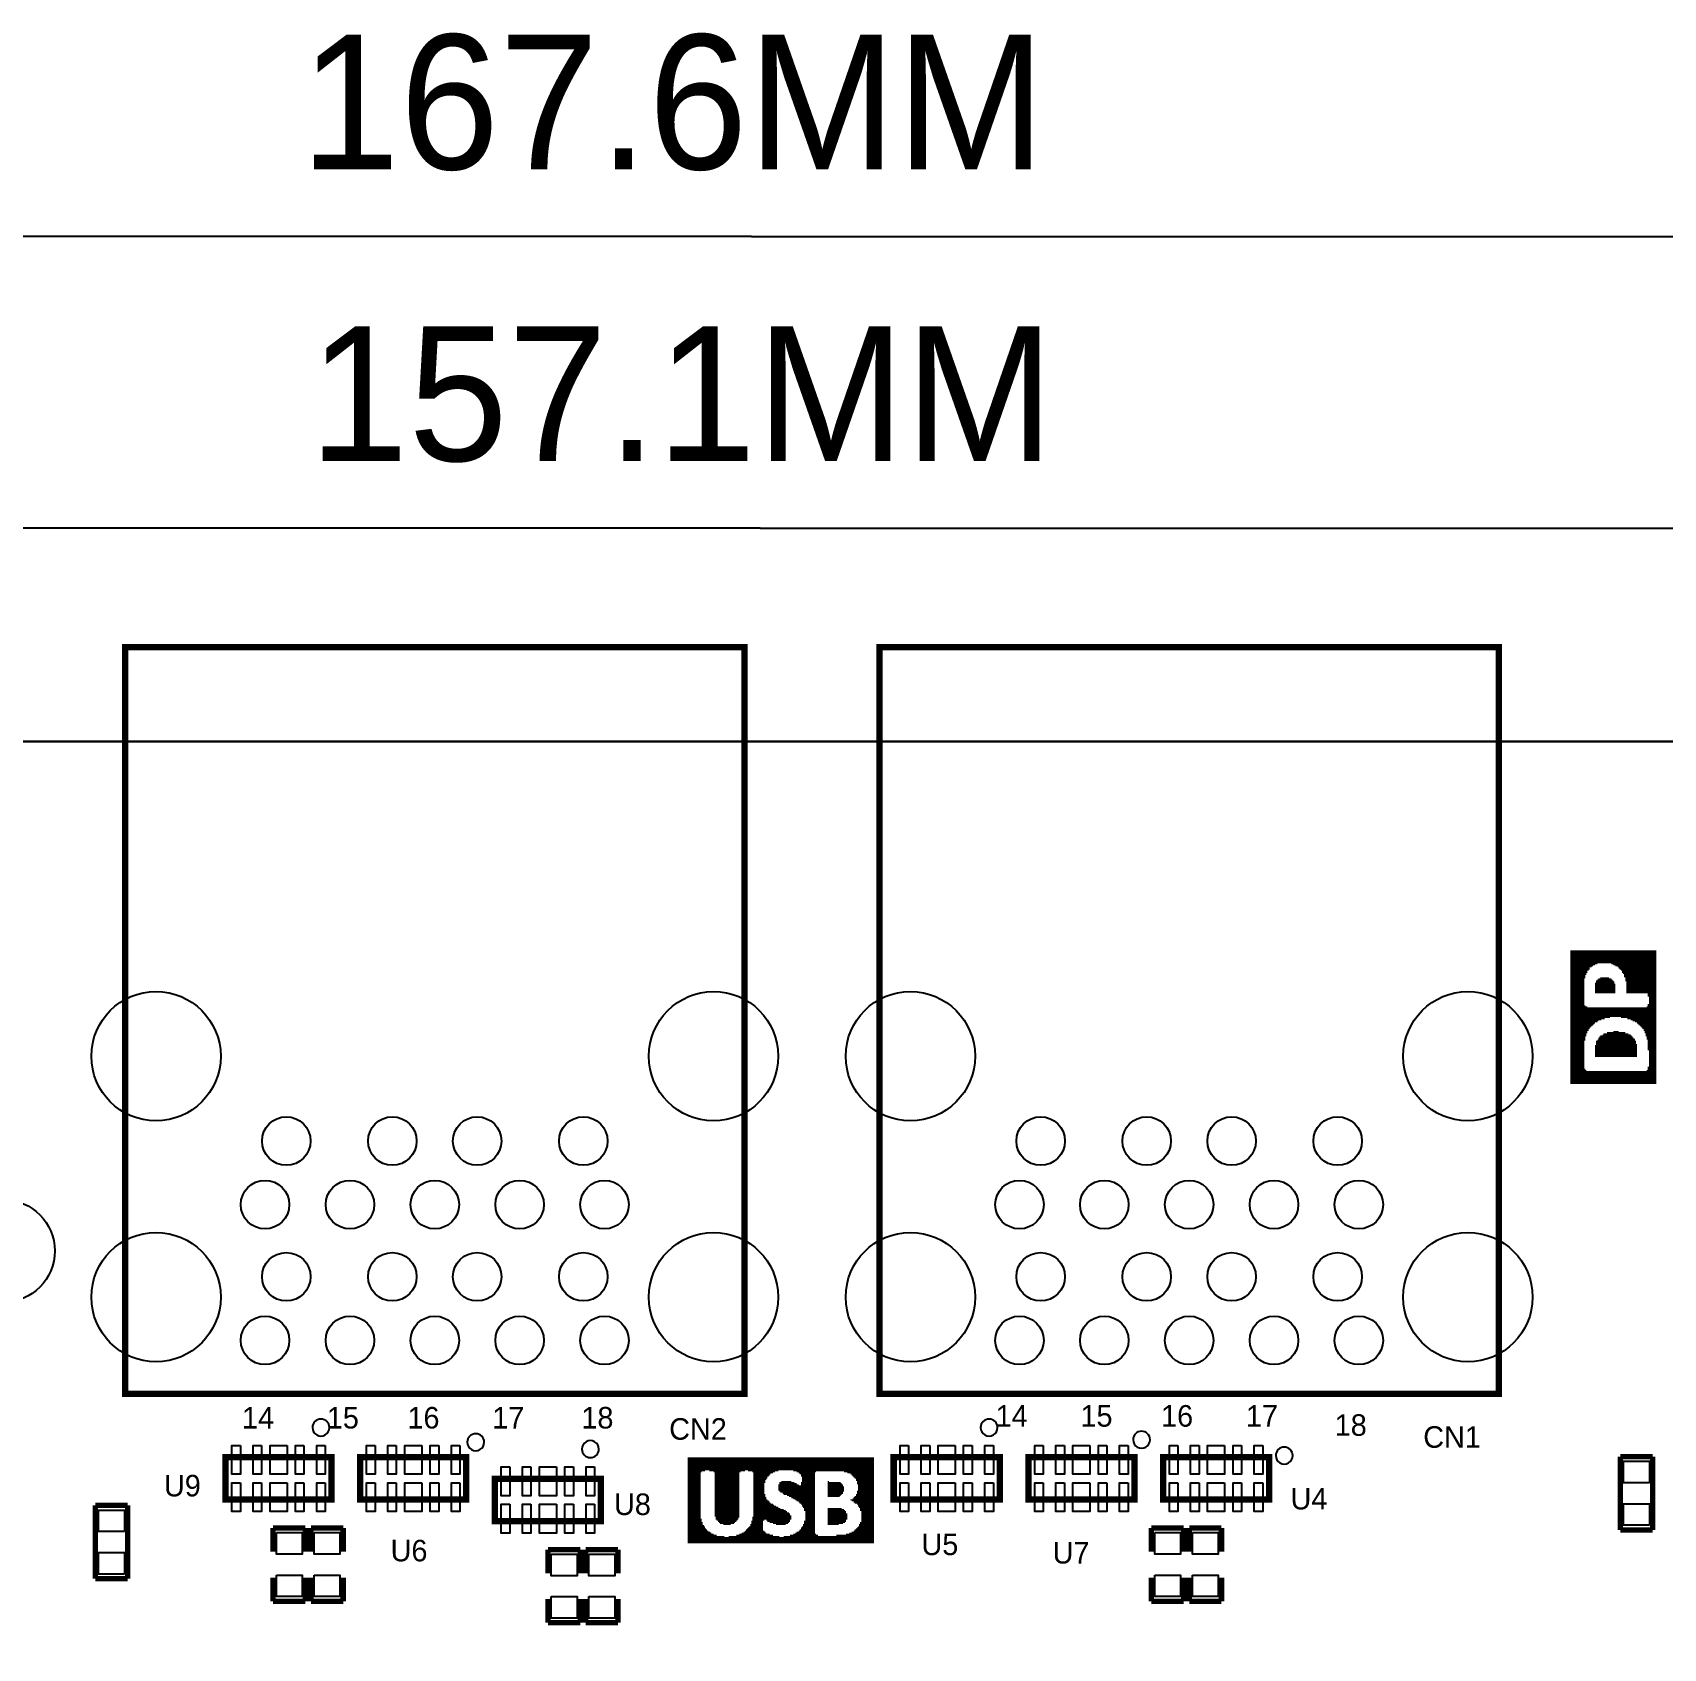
# Model space of a CAD drawing. Extents: x -41 to 160, y -9 to 129.
# Drawn here: x 63.8 to 102.24, y 90.42 to 128.51 of the extents above; entities that cross this region are included whole.
import ezdxf

# ---------------------------------------------------------------- set-up
doc = ezdxf.new("R2010")
doc.units = 0
for name, color, linetype in [('BG_DIMENSION', 7, 'CONTINUOUS'), ('BG_OUTLINE', 7, 'CONTINUOUS'), ('MA_PEN3', 7, 'CONTINUOUS'), ('PG_SILKSCREEN_TOP', 2, 'CONTINUOUS'), ('PIN_TOP', 1, 'CONTINUOUS'), ('RD_SILKSCREEN_TOP', 40, 'CONTINUOUS')]:
    doc.layers.add(name, color=color, linetype=linetype)

msp = doc.modelspace()

# ---------------------------------------------------------------- linework, layer by layer
at = {"layer": 'BG_DIMENSION'}
for points in [[(80.74152, 123.70054), (-7.49996, 123.70054)], [(80.74152, 123.70054), (160.149845, 123.70054)], [(80.94472, 116.82476), (-1.905102, 116.82476)], [(80.94472, 116.82476), (155.150007, 116.82476)], [(73.872776, 111.800081), (-28.230195, 111.800081)]]:
    msp.add_lwpolyline(points, dxfattribs=at)
at = {"layer": 'BG_OUTLINE'}
msp.add_lwpolyline([(-6.475933, 111.800081), (159.221475, 111.800081, -0.401142), (160.149769, 110.776055), (160.149896, 4.328211, -0.401142), (159.125869, 3.399917), (71.799933, 3.399917), (71.799933, -8.841105), (71.290942, -9.350096), (51.100101, -9.350096)], format="xyb", dxfattribs=at)
msp.add_lwpolyline([(159.221475, 111.800081), (-6.475933, 111.800081)], dxfattribs=at)
at = {"layer": 'MA_PEN3', "const_width": 0.0254}
for points in [[(100.05314, 103.72598), (100.05314, 106.87558)], [(100.07854, 103.72598), (100.07854, 106.87558)], [(100.10394, 103.72598), (100.10394, 106.87558)], [(100.12934, 103.72598), (100.12934, 106.87558)], [(100.15474, 103.72598), (100.15474, 106.87558)], [(100.18014, 103.72598), (100.18014, 106.87558)], [(100.20554, 103.72598), (100.20554, 106.87558)], [(100.23094, 103.72598), (100.23094, 106.87558)], [(100.25634, 103.72598), (100.25634, 106.87558)], [(100.28174, 103.72598), (100.28174, 106.87558)], [(100.30714, 103.72598), (100.30714, 106.87558)], [(100.33254, 103.72598), (100.33254, 106.87558)], [(100.35794, 103.72598), (100.35794, 106.87558)], [(100.38334, 106.21518), (100.38334, 106.87558)], [(100.40874, 106.29138), (100.40874, 106.87558)], [(100.43414, 106.34218), (100.43414, 106.87558)], [(100.45954, 106.39298), (100.45954, 106.87558)], [(100.48494, 106.41838), (100.48494, 106.87558)], [(100.51034, 106.46918), (100.51034, 106.87558)], [(100.53574, 106.46918), (100.53574, 106.87558)], [(100.56114, 106.49458), (100.56114, 106.87558)], [(100.58654, 106.51998), (100.58654, 106.87558)], [(100.61194, 106.51998), (100.61194, 106.87558)], [(100.63734, 106.54538), (100.63734, 106.87558)], [(100.66274, 106.54538), (100.66274, 106.87558)], [(100.68814, 106.57078), (100.68814, 106.87558)], [(100.71354, 106.57078), (100.71354, 106.87558)], [(100.73894, 106.57078), (100.73894, 106.87558)], [(100.76434, 106.57078), (100.76434, 106.87558)], [(100.78974, 106.57078), (100.78974, 106.87558)], [(100.81514, 106.57078), (100.81514, 106.87558)], [(100.84054, 106.57078), (100.84054, 106.87558)], [(100.86594, 106.57078), (100.86594, 106.87558)], [(100.89134, 106.57078), (100.89134, 106.87558)], [(100.91674, 106.57078), (100.91674, 106.87558)], [(100.94214, 106.57078), (100.94214, 106.87558)], [(100.96754, 106.57078), (100.96754, 106.87558)], [(100.99294, 106.57078), (100.99294, 106.87558)], [(101.01834, 106.54538), (101.01834, 106.87558)], [(101.04374, 106.54538), (101.04374, 106.87558)], [(101.06914, 106.51998), (101.06914, 106.87558)], [(101.09454, 106.51998), (101.09454, 106.87558)], [(101.11994, 106.49458), (101.11994, 106.87558)], [(101.14534, 106.49458), (101.14534, 106.87558)], [(101.17074, 106.46918), (101.17074, 106.87558)], [(101.19614, 106.44378), (101.19614, 106.87558)], [(101.22154, 106.41838), (101.22154, 106.87558)], [(101.24694, 106.39298), (101.24694, 106.87558)], [(101.27234, 106.34218), (101.27234, 106.87558)], [(101.29774, 106.31678), (101.29774, 106.87558)], [(101.32314, 106.24058), (101.32314, 106.87558)], [(101.34854, 106.13898), (101.34854, 106.87558)], [(101.37394, 105.85958), (101.37394, 106.87558)], [(101.39934, 105.85958), (101.39934, 106.87558)], [(101.42474, 105.85958), (101.42474, 106.87558)], [(101.45014, 105.85958), (101.45014, 106.87558)], [(101.47554, 105.85958), (101.47554, 106.87558)], [(101.50094, 105.85958), (101.50094, 106.87558)], [(101.52634, 105.85958), (101.52634, 106.87558)], [(101.55174, 105.85958), (101.55174, 106.87558)], [(101.57714, 105.85958), (101.57714, 106.87558)], [(101.60254, 105.85958), (101.60254, 106.87558)], [(101.62794, 105.85958), (101.62794, 106.87558)], [(101.65334, 105.85958), (101.65334, 106.87558)], [(101.67874, 105.85958), (101.67874, 106.87558)], [(101.70414, 105.85958), (101.70414, 106.87558)], [(101.72954, 105.85958), (101.72954, 106.87558)], [(101.75494, 105.85958), (101.75494, 106.87558)], [(101.78034, 105.85958), (101.78034, 106.87558)], [(101.80574, 105.85958), (101.80574, 106.87558)], [(101.83114, 105.85958), (101.83114, 106.87558)], [(101.85654, 105.85958), (101.85654, 106.87558)], [(101.88194, 105.78338), (101.88194, 106.87558)], [(101.90734, 103.72598), (101.90734, 106.87558)], [(101.93274, 103.72598), (101.93274, 106.87558)], [(101.95814, 103.72598), (101.95814, 106.87558)], [(101.98354, 103.72598), (101.98354, 106.87558)], [(102.00894, 103.72598), (102.00894, 106.87558)], [(102.03434, 103.72598), (102.03434, 106.87558)], [(102.05974, 103.72598), (102.05974, 106.87558)], [(100.63734, 105.85958), (100.63734, 106.11358)], [(100.66274, 105.85958), (100.66274, 106.16438)], [(100.68814, 105.85958), (100.68814, 106.18978)], [(100.71354, 105.85958), (100.71354, 106.21518)], [(100.73894, 105.85958), (100.73894, 106.21518)], [(100.76434, 105.85958), (100.76434, 106.24058)], [(100.78974, 105.85958), (100.78974, 106.24058)], [(100.81514, 105.85958), (100.81514, 106.24058)], [(100.84054, 105.85958), (100.84054, 106.24058)], [(100.86594, 105.85958), (100.86594, 106.24058)], [(100.89134, 105.85958), (100.89134, 106.24058)], [(100.91674, 105.85958), (100.91674, 106.24058)], [(100.94214, 105.85958), (100.94214, 106.24058)], [(100.96754, 105.85958), (100.96754, 106.21518)], [(100.99294, 105.85958), (100.99294, 106.21518)], [(101.01834, 105.85958), (101.01834, 106.18978)], [(101.04374, 105.85958), (101.04374, 106.16438)], [(101.06914, 105.85958), (101.06914, 106.13898)], [(101.09454, 105.85958), (101.09454, 106.08818)], [(100.38334, 104.74198), (100.38334, 105.58018)], [(100.40874, 104.84358), (100.40874, 105.55478)], [(100.43414, 104.91978), (100.43414, 105.55478)], [(100.45954, 104.97058), (100.45954, 105.52938)], [(100.48494, 105.02138), (100.48494, 105.52938)], [(100.51034, 105.04678), (100.51034, 105.52938)], [(100.53574, 105.07218), (100.53574, 105.52938)], [(100.56114, 105.09758), (100.56114, 105.52938)], [(100.58654, 105.12298), (100.58654, 105.52938)], [(100.61194, 105.14838), (100.61194, 105.52938)], [(100.63734, 105.17378), (100.63734, 105.52938)], [(100.66274, 105.17378), (100.66274, 105.52938)], [(100.68814, 105.19918), (100.68814, 105.52938)], [(100.71354, 105.22458), (100.71354, 105.52938)], [(100.73894, 105.22458), (100.73894, 105.52938)], [(100.76434, 105.22458), (100.76434, 105.52938)], [(100.78974, 105.24998), (100.78974, 105.52938)], [(100.81514, 105.24998), (100.81514, 105.52938)], [(100.84054, 105.24998), (100.84054, 105.52938)], [(100.86594, 105.27538), (100.86594, 105.52938)], [(100.89134, 105.27538), (100.89134, 105.52938)], [(100.91674, 105.27538), (100.91674, 105.52938)], [(100.94214, 105.27538), (100.94214, 105.52938)], [(100.96754, 105.27538), (100.96754, 105.52938)], [(100.99294, 105.30078), (100.99294, 105.52938)], [(101.01834, 105.30078), (101.01834, 105.52938)], [(101.04374, 105.30078), (101.04374, 105.52938)], [(101.06914, 105.30078), (101.06914, 105.52938)], [(101.09454, 105.30078), (101.09454, 105.52938)], [(101.11994, 105.30078), (101.11994, 105.52938)], [(101.14534, 105.30078), (101.14534, 105.52938)], [(101.17074, 105.30078), (101.17074, 105.52938)], [(101.19614, 105.30078), (101.19614, 105.52938)], [(101.22154, 105.30078), (101.22154, 105.52938)], [(101.24694, 105.27538), (101.24694, 105.52938)], [(101.27234, 105.27538), (101.27234, 105.52938)], [(101.29774, 105.27538), (101.29774, 105.52938)], [(101.32314, 105.27538), (101.32314, 105.52938)], [(101.34854, 105.27538), (101.34854, 105.52938)], [(101.37394, 105.27538), (101.37394, 105.52938)], [(101.39934, 105.24998), (101.39934, 105.52938)], [(101.42474, 105.24998), (101.42474, 105.52938)], [(101.45014, 105.24998), (101.45014, 105.52938)], [(101.47554, 105.22458), (101.47554, 105.52938)], [(101.50094, 105.22458), (101.50094, 105.52938)], [(101.52634, 105.19918), (101.52634, 105.52938)], [(101.55174, 105.19918), (101.55174, 105.52938)], [(101.57714, 105.17378), (101.57714, 105.52938)], [(101.60254, 105.17378), (101.60254, 105.52938)], [(101.62794, 105.14838), (101.62794, 105.52938)], [(101.65334, 105.12298), (101.65334, 105.52938)], [(101.67874, 105.09758), (101.67874, 105.52938)], [(101.70414, 105.07218), (101.70414, 105.52938)], [(101.72954, 105.04678), (101.72954, 105.52938)], [(101.75494, 105.02138), (101.75494, 105.52938)], [(101.78034, 104.97058), (101.78034, 105.52938)], [(101.80574, 104.91978), (101.80574, 105.52938)], [(101.83114, 104.84358), (101.83114, 105.52938)], [(101.85654, 104.76738), (101.85654, 105.55478)], [(101.88194, 104.51338), (101.88194, 105.60558)], [(100.84054, 104.36098), (100.84054, 104.91978)], [(100.86594, 104.36098), (100.86594, 104.91978)], [(100.89134, 104.36098), (100.89134, 104.91978)], [(100.91674, 104.36098), (100.91674, 104.94518)], [(100.94214, 104.36098), (100.94214, 104.94518)], [(100.96754, 104.36098), (100.96754, 104.94518)], [(100.99294, 104.36098), (100.99294, 104.94518)], [(101.01834, 104.36098), (101.01834, 104.94518)], [(101.04374, 104.36098), (101.04374, 104.94518)], [(101.06914, 104.36098), (101.06914, 104.97058)], [(101.09454, 104.36098), (101.09454, 104.97058)], [(101.11994, 104.36098), (101.11994, 104.97058)], [(101.14534, 104.36098), (101.14534, 104.97058)], [(101.17074, 104.36098), (101.17074, 104.97058)], [(101.19614, 104.36098), (101.19614, 104.94518)], [(101.22154, 104.36098), (101.22154, 104.94518)], [(101.24694, 104.36098), (101.24694, 104.94518)], [(101.27234, 104.36098), (101.27234, 104.94518)], [(101.29774, 104.36098), (101.29774, 104.94518)], [(101.32314, 104.36098), (101.32314, 104.94518)], [(101.34854, 104.36098), (101.34854, 104.91978)], [(101.37394, 104.36098), (101.37394, 104.91978)], [(101.39934, 104.36098), (101.39934, 104.91978)], [(100.63734, 104.36098), (100.63734, 104.64038)], [(100.66274, 104.36098), (100.66274, 104.74198)], [(100.68814, 104.36098), (100.68814, 104.76738)], [(100.71354, 104.36098), (100.71354, 104.81818)], [(100.73894, 104.36098), (100.73894, 104.84358)], [(100.76434, 104.36098), (100.76434, 104.86898)], [(100.78974, 104.36098), (100.78974, 104.86898)], [(100.81514, 104.36098), (100.81514, 104.89438)], [(101.42474, 104.36098), (101.42474, 104.89438)], [(101.45014, 104.36098), (101.45014, 104.89438)], [(101.47554, 104.36098), (101.47554, 104.86898)], [(101.50094, 104.36098), (101.50094, 104.84358)], [(101.52634, 104.36098), (101.52634, 104.81818)], [(101.55174, 104.36098), (101.55174, 104.79278)], [(101.57714, 104.36098), (101.57714, 104.74198)], [(101.60254, 104.36098), (101.60254, 104.66578)], [(100.38334, 103.72598), (100.38334, 104.08158)], [(100.40874, 103.72598), (100.40874, 104.05618)], [(100.43414, 103.72598), (100.43414, 104.03078)], [(100.45954, 103.72598), (100.45954, 104.03078)], [(100.48494, 103.72598), (100.48494, 104.03078)], [(100.51034, 103.72598), (100.51034, 104.03078)], [(100.53574, 103.72598), (100.53574, 104.03078)], [(100.56114, 103.72598), (100.56114, 104.03078)], [(100.58654, 103.72598), (100.58654, 104.03078)], [(100.61194, 103.72598), (100.61194, 104.03078)], [(100.63734, 103.72598), (100.63734, 104.03078)], [(100.66274, 103.72598), (100.66274, 104.03078)], [(100.68814, 103.72598), (100.68814, 104.03078)], [(100.71354, 103.72598), (100.71354, 104.03078)], [(100.73894, 103.72598), (100.73894, 104.03078)], [(100.76434, 103.72598), (100.76434, 104.03078)], [(100.78974, 103.72598), (100.78974, 104.03078)], [(100.81514, 103.72598), (100.81514, 104.03078)], [(100.84054, 103.72598), (100.84054, 104.03078)], [(100.86594, 103.72598), (100.86594, 104.03078)], [(100.89134, 103.72598), (100.89134, 104.03078)], [(100.91674, 103.72598), (100.91674, 104.03078)], [(100.94214, 103.72598), (100.94214, 104.03078)], [(100.96754, 103.72598), (100.96754, 104.03078)], [(100.99294, 103.72598), (100.99294, 104.03078)], [(101.01834, 103.72598), (101.01834, 104.03078)], [(101.04374, 103.72598), (101.04374, 104.03078)], [(101.06914, 103.72598), (101.06914, 104.03078)], [(101.09454, 103.72598), (101.09454, 104.03078)], [(101.11994, 103.72598), (101.11994, 104.03078)], [(101.14534, 103.72598), (101.14534, 104.03078)], [(101.17074, 103.72598), (101.17074, 104.03078)], [(101.19614, 103.72598), (101.19614, 104.03078)], [(101.22154, 103.72598), (101.22154, 104.03078)], [(101.24694, 103.72598), (101.24694, 104.03078)], [(101.27234, 103.72598), (101.27234, 104.03078)], [(101.29774, 103.72598), (101.29774, 104.03078)], [(101.32314, 103.72598), (101.32314, 104.03078)], [(101.34854, 103.72598), (101.34854, 104.03078)], [(101.37394, 103.72598), (101.37394, 104.03078)], [(101.39934, 103.72598), (101.39934, 104.03078)], [(101.42474, 103.72598), (101.42474, 104.03078)], [(101.45014, 103.72598), (101.45014, 104.03078)], [(101.47554, 103.72598), (101.47554, 104.03078)], [(101.50094, 103.72598), (101.50094, 104.03078)], [(101.52634, 103.72598), (101.52634, 104.03078)], [(101.55174, 103.72598), (101.55174, 104.03078)], [(101.57714, 103.72598), (101.57714, 104.03078)], [(101.60254, 103.72598), (101.60254, 104.03078)], [(101.62794, 103.72598), (101.62794, 104.03078)], [(101.65334, 103.72598), (101.65334, 104.03078)], [(101.67874, 103.72598), (101.67874, 104.03078)], [(101.70414, 103.72598), (101.70414, 104.03078)], [(101.72954, 103.72598), (101.72954, 104.03078)], [(101.75494, 103.72598), (101.75494, 104.03078)], [(101.78034, 103.72598), (101.78034, 104.03078)], [(101.80574, 103.72598), (101.80574, 104.03078)], [(101.83114, 103.72598), (101.83114, 104.03078)], [(101.85654, 103.72598), (101.85654, 104.05618)], [(101.88194, 103.72598), (101.88194, 104.13238)], [(79.24038, 94.90964), (83.63458, 94.90964)], [(79.24038, 94.88424), (83.63458, 94.88424)], [(79.24038, 94.85884), (83.63458, 94.85884)], [(79.24038, 94.83344), (83.63458, 94.83344)], [(79.24038, 94.80804), (83.63458, 94.80804)], [(79.24038, 94.78264), (83.63458, 94.78264)], [(79.24038, 94.75724), (83.63458, 94.75724)], [(79.24038, 94.73184), (83.63458, 94.73184)], [(79.24038, 94.70644), (83.63458, 94.70644)], [(79.24038, 94.68104), (83.63458, 94.68104)], [(79.24038, 94.65564), (83.63458, 94.65564)], [(79.24038, 94.63024), (83.63458, 94.63024)], [(79.24038, 94.60484), (79.64678, 94.60484)], [(79.24038, 94.57944), (79.57058, 94.57944)], [(79.24038, 94.55404), (79.54518, 94.55404)], [(79.74838, 94.60484), (80.58658, 94.60484)], [(79.84998, 94.57944), (80.48498, 94.57944)], [(79.87538, 94.55404), (80.45958, 94.55404)], [(80.66278, 94.60484), (81.37398, 94.60484)], [(80.76438, 94.57944), (81.29778, 94.57944)], [(80.78978, 94.55404), (81.24698, 94.55404)], [(81.72958, 94.60484), (83.63458, 94.60484)], [(81.80578, 94.57944), (82.26298, 94.57944)], [(81.85658, 94.55404), (82.23758, 94.55404)], [(82.92338, 94.57944), (83.63458, 94.57944)], [(82.99958, 94.55404), (83.63458, 94.55404)], [(79.24038, 94.52864), (79.54518, 94.52864)], [(79.24038, 94.50324), (79.54518, 94.50324)], [(79.24038, 94.47784), (79.54518, 94.47784)], [(79.24038, 94.45244), (79.54518, 94.45244)], [(79.24038, 94.42704), (79.54518, 94.42704)], [(79.24038, 94.40164), (79.54518, 94.40164)], [(79.24038, 94.37624), (79.54518, 94.37624)], [(79.24038, 94.35084), (79.54518, 94.35084)], [(79.24038, 94.32544), (79.54518, 94.32544)], [(79.24038, 94.30004), (79.54518, 94.30004)], [(79.24038, 94.27464), (79.54518, 94.27464)], [(79.24038, 94.24924), (79.54518, 94.24924)], [(79.24038, 94.22384), (79.54518, 94.22384)], [(79.24038, 94.19844), (79.54518, 94.19844)], [(79.24038, 94.17304), (79.54518, 94.17304)], [(79.87538, 94.52864), (80.45958, 94.52864)], [(79.87538, 94.50324), (80.45958, 94.50324)], [(79.87538, 94.47784), (80.45958, 94.47784)], [(79.87538, 94.45244), (80.45958, 94.45244)], [(79.87538, 94.42704), (80.45958, 94.42704)], [(79.87538, 94.40164), (80.45958, 94.40164)], [(79.87538, 94.37624), (80.45958, 94.37624)], [(79.87538, 94.35084), (80.45958, 94.35084)], [(79.87538, 94.32544), (80.45958, 94.32544)], [(79.87538, 94.30004), (80.45958, 94.30004)], [(79.87538, 94.27464), (80.45958, 94.27464)], [(79.87538, 94.24924), (80.45958, 94.24924)], [(79.87538, 94.22384), (80.45958, 94.22384)], [(79.87538, 94.19844), (80.45958, 94.19844)], [(79.87538, 94.17304), (80.45958, 94.17304)], [(80.78978, 94.52864), (81.19618, 94.52864)], [(80.78978, 94.50324), (81.17078, 94.50324)], [(80.78978, 94.47784), (81.14538, 94.47784)], [(80.78978, 94.45244), (81.11998, 94.45244)], [(80.78978, 94.42704), (81.11998, 94.42704)], [(80.78978, 94.40164), (81.09458, 94.40164)], [(80.78978, 94.37624), (81.06918, 94.37624)], [(80.78978, 94.35084), (81.06918, 94.35084)], [(80.78978, 94.32544), (81.06918, 94.32544)], [(80.78978, 94.30004), (81.04378, 94.30004)], [(80.78978, 94.27464), (81.04378, 94.27464)], [(80.78978, 94.24924), (81.04378, 94.24924)], [(80.78978, 94.22384), (81.04378, 94.22384)], [(80.78978, 94.19844), (81.04378, 94.19844)], [(80.78978, 94.17304), (81.04378, 94.17304)], [(81.37398, 94.27464), (81.85658, 94.27464)], [(81.37398, 94.24924), (82.23758, 94.24924)], [(81.37398, 94.22384), (82.23758, 94.22384)], [(81.37398, 94.19844), (82.23758, 94.19844)], [(81.37398, 94.17304), (82.23758, 94.17304)], [(81.39938, 94.32544), (81.75498, 94.32544)], [(81.39938, 94.30004), (81.80578, 94.30004)], [(81.45018, 94.35084), (81.67878, 94.35084)], [(81.88198, 94.52864), (82.23758, 94.52864)], [(81.90738, 94.50324), (82.23758, 94.50324)], [(81.90738, 94.47784), (82.23758, 94.47784)], [(81.90738, 94.32544), (82.23758, 94.32544)], [(81.90738, 94.30004), (82.23758, 94.30004)], [(81.90738, 94.27464), (82.23758, 94.27464)], [(81.93278, 94.45244), (82.23758, 94.45244)], [(81.93278, 94.42704), (82.23758, 94.42704)], [(81.93278, 94.40164), (82.23758, 94.40164)], [(81.93278, 94.37624), (82.23758, 94.37624)], [(81.93278, 94.35084), (82.23758, 94.35084)], [(82.54238, 94.35084), (82.56778, 94.35084)], [(82.54238, 94.32544), (82.84718, 94.32544)], [(82.54238, 94.30004), (82.87258, 94.30004)], [(82.54238, 94.27464), (82.89798, 94.27464)], [(82.54238, 94.24924), (82.89798, 94.24924)], [(82.54238, 94.22384), (82.92338, 94.22384)], [(82.54238, 94.19844), (82.92338, 94.19844)], [(82.54238, 94.17304), (82.92338, 94.17304)], [(83.07578, 94.52864), (83.63458, 94.52864)], [(83.10118, 94.50324), (83.63458, 94.50324)], [(83.12658, 94.47784), (83.63458, 94.47784)], [(83.15198, 94.45244), (83.63458, 94.45244)], [(83.17738, 94.42704), (83.63458, 94.42704)], [(83.20278, 94.40164), (83.63458, 94.40164)], [(83.20278, 94.37624), (83.63458, 94.37624)], [(83.22818, 94.35084), (83.63458, 94.35084)], [(83.22818, 94.32544), (83.63458, 94.32544)], [(83.22818, 94.30004), (83.63458, 94.30004)], [(83.25358, 94.27464), (83.63458, 94.27464)], [(83.25358, 94.24924), (83.63458, 94.24924)], [(83.25358, 94.22384), (83.63458, 94.22384)], [(83.25358, 94.19844), (83.63458, 94.19844)], [(83.25358, 94.17304), (83.63458, 94.17304)], [(79.24038, 94.14764), (79.54518, 94.14764)], [(79.24038, 94.12224), (79.54518, 94.12224)], [(79.24038, 94.09684), (79.54518, 94.09684)], [(79.24038, 94.07144), (79.54518, 94.07144)], [(79.24038, 94.04604), (79.54518, 94.04604)], [(79.24038, 94.02064), (79.54518, 94.02064)], [(79.24038, 93.99524), (79.54518, 93.99524)], [(79.24038, 93.96984), (79.54518, 93.96984)], [(79.24038, 93.94444), (79.54518, 93.94444)], [(79.24038, 93.91904), (79.54518, 93.91904)], [(79.24038, 93.89364), (79.54518, 93.89364)], [(79.24038, 93.86824), (79.54518, 93.86824)], [(79.24038, 93.84284), (79.54518, 93.84284)], [(79.24038, 93.81744), (79.54518, 93.81744)], [(79.24038, 93.79204), (79.54518, 93.79204)], [(79.87538, 94.14764), (80.45958, 94.14764)], [(79.87538, 94.12224), (80.45958, 94.12224)], [(79.87538, 94.09684), (80.45958, 94.09684)], [(79.87538, 94.07144), (80.45958, 94.07144)], [(79.87538, 94.04604), (80.45958, 94.04604)], [(79.87538, 94.02064), (80.45958, 94.02064)], [(79.87538, 93.99524), (80.45958, 93.99524)], [(79.87538, 93.96984), (80.45958, 93.96984)], [(79.87538, 93.94444), (80.45958, 93.94444)], [(79.87538, 93.91904), (80.45958, 93.91904)], [(79.87538, 93.89364), (80.45958, 93.89364)], [(79.87538, 93.86824), (80.45958, 93.86824)], [(79.87538, 93.84284), (80.45958, 93.84284)], [(79.87538, 93.81744), (80.45958, 93.81744)], [(79.87538, 93.79204), (80.45958, 93.79204)], [(80.78978, 94.14764), (81.04378, 94.14764)], [(80.78978, 94.12224), (81.04378, 94.12224)], [(80.78978, 94.09684), (81.04378, 94.09684)], [(80.78978, 94.07144), (81.04378, 94.07144)], [(80.78978, 94.04604), (81.06918, 94.04604)], [(80.78978, 94.02064), (81.06918, 94.02064)], [(80.78978, 93.99524), (81.06918, 93.99524)], [(80.78978, 93.96984), (81.09458, 93.96984)], [(80.78978, 93.94444), (81.09458, 93.94444)], [(80.78978, 93.91904), (81.11998, 93.91904)], [(80.78978, 93.89364), (81.14538, 93.89364)], [(80.78978, 93.86824), (81.17078, 93.86824)], [(80.78978, 93.84284), (81.19618, 93.84284)], [(80.78978, 93.81744), (81.24698, 93.81744)], [(80.78978, 93.79204), (81.27238, 93.79204)], [(81.37398, 94.14764), (82.23758, 94.14764)], [(81.39938, 94.12224), (82.23758, 94.12224)], [(81.42478, 94.09684), (82.23758, 94.09684)], [(81.47558, 94.07144), (82.23758, 94.07144)], [(81.50098, 94.04604), (82.23758, 94.04604)], [(81.57718, 94.02064), (82.23758, 94.02064)], [(81.62798, 93.99524), (82.23758, 93.99524)], [(81.67878, 93.96984), (82.23758, 93.96984)], [(81.72958, 93.94444), (82.23758, 93.94444)], [(81.78038, 93.91904), (82.23758, 93.91904)], [(81.80578, 93.89364), (82.23758, 93.89364)], [(81.85658, 93.86824), (82.23758, 93.86824)], [(81.88198, 93.84284), (82.23758, 93.84284)], [(81.90738, 93.81744), (82.23758, 93.81744)], [(81.93278, 93.79204), (82.23758, 93.79204)], [(82.54238, 94.14764), (82.92338, 94.14764)], [(82.54238, 94.12224), (82.92338, 94.12224)], [(82.54238, 94.09684), (82.89798, 94.09684)], [(82.54238, 94.07144), (82.89798, 94.07144)], [(82.54238, 94.04604), (82.87258, 94.04604)], [(82.54238, 94.02064), (82.84718, 94.02064)], [(82.54238, 93.99524), (82.82178, 93.99524)], [(83.07578, 93.91904), (83.63458, 93.91904)], [(83.10118, 93.89364), (83.63458, 93.89364)], [(83.12658, 93.94444), (83.63458, 93.94444)], [(83.15198, 93.96984), (83.63458, 93.96984)], [(83.15198, 93.86824), (83.63458, 93.86824)], [(83.17738, 93.99524), (83.63458, 93.99524)], [(83.17738, 93.84284), (83.63458, 93.84284)], [(83.20278, 94.04604), (83.63458, 94.04604)], [(83.20278, 94.02064), (83.63458, 94.02064)], [(83.22818, 94.12224), (83.63458, 94.12224)], [(83.22818, 94.09684), (83.63458, 94.09684)], [(83.22818, 94.07144), (83.63458, 94.07144)], [(83.22818, 93.81744), (83.63458, 93.81744)], [(83.25358, 94.14764), (83.63458, 94.14764)], [(83.25358, 93.79204), (83.63458, 93.79204)], [(79.24038, 93.76664), (79.54518, 93.76664)], [(79.24038, 93.74124), (79.54518, 93.74124)], [(79.24038, 93.71584), (79.54518, 93.71584)], [(79.24038, 93.69044), (79.54518, 93.69044)], [(79.24038, 93.66504), (79.54518, 93.66504)], [(79.24038, 93.63964), (79.54518, 93.63964)], [(79.24038, 93.61424), (79.54518, 93.61424)], [(79.24038, 93.58884), (79.54518, 93.58884)], [(79.24038, 93.56344), (79.54518, 93.56344)], [(79.24038, 93.53804), (79.54518, 93.53804)], [(79.24038, 93.51264), (79.54518, 93.51264)], [(79.24038, 93.48724), (79.54518, 93.48724)], [(79.24038, 93.46184), (79.57058, 93.46184)], [(79.24038, 93.43644), (79.57058, 93.43644)], [(79.24038, 93.41104), (79.57058, 93.41104)], [(79.87538, 93.76664), (80.45958, 93.76664)], [(79.87538, 93.74124), (80.45958, 93.74124)], [(79.87538, 93.71584), (80.45958, 93.71584)], [(79.87538, 93.69044), (80.45958, 93.69044)], [(79.87538, 93.66504), (80.45958, 93.66504)], [(79.87538, 93.63964), (80.45958, 93.63964)], [(79.87538, 93.61424), (80.45958, 93.61424)], [(79.87538, 93.58884), (80.45958, 93.58884)], [(79.87538, 93.56344), (80.45958, 93.56344)], [(79.87538, 93.53804), (80.45958, 93.53804)], [(79.90078, 93.51264), (80.45958, 93.51264)], [(79.90078, 93.48724), (80.43418, 93.48724)], [(79.90078, 93.46184), (80.43418, 93.46184)], [(79.92618, 93.43644), (80.40878, 93.43644)], [(79.95158, 93.41104), (80.38338, 93.41104)], [(80.73898, 93.41104), (81.01838, 93.41104)], [(80.76438, 93.51264), (81.67878, 93.51264)], [(80.76438, 93.48724), (81.67878, 93.48724)], [(80.76438, 93.46184), (81.67878, 93.46184)], [(80.76438, 93.43644), (81.04378, 93.43644)], [(80.78978, 93.76664), (81.32318, 93.76664)], [(80.78978, 93.74124), (81.37398, 93.74124)], [(80.78978, 93.71584), (81.42478, 93.71584)], [(80.78978, 93.69044), (81.50098, 93.69044)], [(80.78978, 93.66504), (81.55178, 93.66504)], [(80.78978, 93.63964), (81.57718, 93.63964)], [(80.78978, 93.61424), (81.62798, 93.61424)], [(80.78978, 93.58884), (81.65338, 93.58884)], [(80.78978, 93.56344), (81.65338, 93.56344)], [(80.78978, 93.53804), (81.67878, 93.53804)], [(81.09458, 93.43644), (81.65338, 93.43644)], [(81.11998, 93.41104), (81.65338, 93.41104)], [(81.93278, 93.76664), (82.23758, 93.76664)], [(81.95818, 93.74124), (82.23758, 93.74124)], [(81.98358, 93.71584), (82.23758, 93.71584)], [(81.98358, 93.69044), (82.23758, 93.69044)], [(81.98358, 93.66504), (82.23758, 93.66504)], [(81.98358, 93.41104), (82.23758, 93.41104)], [(82.00898, 93.63964), (82.23758, 93.63964)], [(82.00898, 93.61424), (82.23758, 93.61424)], [(82.00898, 93.58884), (82.23758, 93.58884)], [(82.00898, 93.56344), (82.23758, 93.56344)], [(82.00898, 93.53804), (82.23758, 93.53804)], [(82.00898, 93.51264), (82.23758, 93.51264)], [(82.00898, 93.48724), (82.23758, 93.48724)], [(82.00898, 93.46184), (82.23758, 93.46184)], [(82.00898, 93.43644), (82.23758, 93.43644)], [(82.54238, 93.71584), (82.87258, 93.71584)], [(82.54238, 93.69044), (82.92338, 93.69044)], [(82.54238, 93.66504), (82.94878, 93.66504)], [(82.54238, 93.63964), (82.97418, 93.63964)], [(82.54238, 93.61424), (82.97418, 93.61424)], [(82.54238, 93.58884), (82.99958, 93.58884)], [(82.54238, 93.56344), (82.99958, 93.56344)], [(82.54238, 93.53804), (82.99958, 93.53804)], [(82.54238, 93.51264), (82.99958, 93.51264)], [(82.54238, 93.48724), (82.99958, 93.48724)], [(82.54238, 93.46184), (82.99958, 93.46184)], [(82.54238, 93.43644), (82.97418, 93.43644)], [(82.54238, 93.41104), (82.97418, 93.41104)], [(83.25358, 93.76664), (83.63458, 93.76664)], [(83.27898, 93.74124), (83.63458, 93.74124)], [(83.30438, 93.71584), (83.63458, 93.71584)], [(83.30438, 93.69044), (83.63458, 93.69044)], [(83.30438, 93.66504), (83.63458, 93.66504)], [(83.32978, 93.63964), (83.63458, 93.63964)], [(83.32978, 93.61424), (83.63458, 93.61424)], [(83.32978, 93.58884), (83.63458, 93.58884)], [(83.32978, 93.56344), (83.63458, 93.56344)], [(83.32978, 93.53804), (83.63458, 93.53804)], [(83.32978, 93.51264), (83.63458, 93.51264)], [(83.32978, 93.48724), (83.63458, 93.48724)], [(83.32978, 93.46184), (83.63458, 93.46184)], [(83.32978, 93.43644), (83.63458, 93.43644)], [(83.32978, 93.41104), (83.63458, 93.41104)], [(79.24038, 93.38564), (79.59598, 93.38564)], [(79.24038, 93.36024), (79.59598, 93.36024)], [(79.24038, 93.33484), (79.59598, 93.33484)], [(79.24038, 93.30944), (79.62138, 93.30944)], [(79.24038, 93.28404), (79.64678, 93.28404)], [(79.24038, 93.25864), (79.64678, 93.25864)], [(79.24038, 93.23324), (79.67218, 93.23324)], [(79.24038, 93.20784), (79.69758, 93.20784)], [(79.24038, 93.18244), (79.72298, 93.18244)], [(79.24038, 93.15704), (79.77378, 93.15704)], [(79.24038, 93.13164), (79.79918, 93.13164)], [(79.24038, 93.10624), (79.84998, 93.10624)], [(79.24038, 93.08084), (79.92618, 93.08084)], [(79.24038, 93.05544), (80.10398, 93.05544)], [(79.24038, 93.03004), (83.63458, 93.03004)], [(79.24038, 93.00464), (83.63458, 93.00464)], [(79.97698, 93.38564), (80.35798, 93.38564)], [(80.00238, 93.36024), (80.33258, 93.36024)], [(80.07858, 93.33484), (80.25638, 93.33484)], [(80.20558, 93.05544), (81.39938, 93.05544)], [(80.38338, 93.08084), (81.24698, 93.08084)], [(80.45958, 93.10624), (81.17078, 93.10624)], [(80.51038, 93.13164), (81.09458, 93.13164)], [(80.56118, 93.15704), (81.06918, 93.15704)], [(80.58658, 93.18244), (81.04378, 93.18244)], [(80.61198, 93.20784), (81.01838, 93.20784)], [(80.63738, 93.23324), (81.01838, 93.23324)], [(80.66278, 93.25864), (81.01838, 93.25864)], [(80.68818, 93.28404), (81.01838, 93.28404)], [(80.71358, 93.33484), (81.01838, 93.33484)], [(80.71358, 93.30944), (81.01838, 93.30944)], [(80.73898, 93.38564), (81.01838, 93.38564)], [(80.73898, 93.36024), (81.01838, 93.36024)], [(81.17078, 93.38564), (81.62798, 93.38564)], [(81.24698, 93.36024), (81.60258, 93.36024)], [(81.32318, 93.33484), (81.55178, 93.33484)], [(81.50098, 93.05544), (83.63458, 93.05544)], [(81.65338, 93.08084), (82.31378, 93.08084)], [(81.72958, 93.10624), (82.26298, 93.10624)], [(81.78038, 93.13164), (82.23758, 93.13164)], [(81.80578, 93.15704), (82.23758, 93.15704)], [(81.85658, 93.18244), (82.23758, 93.18244)], [(81.88198, 93.20784), (82.23758, 93.20784)], [(81.90738, 93.25864), (82.23758, 93.25864)], [(81.90738, 93.23324), (82.23758, 93.23324)], [(81.93278, 93.28404), (82.23758, 93.28404)], [(81.95818, 93.33484), (82.23758, 93.33484)], [(81.95818, 93.30944), (82.23758, 93.30944)], [(81.98358, 93.38564), (82.23758, 93.38564)], [(81.98358, 93.36024), (82.23758, 93.36024)], [(82.54238, 93.38564), (82.94878, 93.38564)], [(82.54238, 93.36024), (82.89798, 93.36024)], [(82.54238, 93.33484), (82.79638, 93.33484)], [(82.74558, 93.08084), (83.63458, 93.08084)], [(82.97418, 93.10624), (83.63458, 93.10624)], [(83.05038, 93.13164), (83.63458, 93.13164)], [(83.10118, 93.15704), (83.63458, 93.15704)], [(83.15198, 93.18244), (83.63458, 93.18244)], [(83.17738, 93.20784), (83.63458, 93.20784)], [(83.20278, 93.23324), (83.63458, 93.23324)], [(83.22818, 93.25864), (83.63458, 93.25864)], [(83.25358, 93.28404), (83.63458, 93.28404)], [(83.27898, 93.33484), (83.63458, 93.33484)], [(83.27898, 93.30944), (83.63458, 93.30944)], [(83.30438, 93.38564), (83.63458, 93.38564)], [(83.30438, 93.36024), (83.63458, 93.36024)], [(79.24038, 92.97924), (83.63458, 92.97924)], [(79.24038, 92.95384), (83.63458, 92.95384)], [(79.24038, 92.92844), (83.63458, 92.92844)], [(79.24038, 92.90304), (83.63458, 92.90304)]]:
    msp.add_lwpolyline(points, dxfattribs=at)
at = {"layer": 'PG_SILKSCREEN_TOP'}
for points, const_width in [([(80.578909, 96.417867), (80.578909, 114.017882), (65.978888, 114.017882), (65.978888, 96.417867), (80.578909, 96.417867)], 0.150012), ([(98.358909, 96.417867), (98.358909, 114.017882), (83.758888, 114.017882), (83.758888, 96.417867), (98.358909, 96.417867)], 0.150012), ([(70.84601, 94.922975), (68.34599, 94.922975), (68.34599, 93.922977), (70.84601, 93.922977), (70.84601, 94.922975)], 0.150012), ([(74.02101, 94.922975), (71.52099, 94.922975), (71.52099, 93.922977), (74.02101, 93.922977), (74.02101, 94.922975)], 0.150012), ([(86.59401, 94.922975), (84.09399, 94.922975), (84.09399, 93.922977), (86.59401, 93.922977), (86.59401, 94.922975)], 0.150012), ([(89.76901, 94.922975), (87.26899, 94.922975), (87.26899, 93.922977), (89.76901, 93.922977), (89.76901, 94.922975)], 0.150012), ([(92.94401, 94.922975), (90.44399, 94.922975), (90.44399, 93.922977), (92.94401, 93.922977), (92.94401, 94.922975)], 0.150012), ([(101.219, 94.93758), (101.219, 93.21038)], 0.127), ([(101.981, 94.93758), (101.219, 94.93758)], 0.127), ([(101.981, 93.21038), (101.981, 94.93758)], 0.127), ([(77.19601, 94.414975), (74.69599, 94.414975), (74.69599, 93.414977), (77.19601, 93.414977), (77.19601, 94.414975)], 0.150012), ([(65.278, 93.786681), (65.278, 92.059481)], 0.127), ([(66.04, 93.786681), (65.278, 93.786681)], 0.127), ([(66.04, 92.059481), (66.04, 93.786681)], 0.127), ([(69.469, 93.254576), (69.469, 92.695776)], 0.127), ([(70.231, 93.254576), (69.469, 93.254576)], 0.127), ([(70.231, 92.695776), (70.231, 93.254576)], 0.127), ([(70.358, 93.254576), (70.358, 92.695776)], 0.127), ([(71.12, 93.254576), (70.358, 93.254576)], 0.127), ([(71.12, 92.695776), (71.12, 93.254576)], 0.127), ([(90.17, 93.254576), (90.17, 92.695776)], 0.127), ([(90.932, 93.254576), (90.17, 93.254576)], 0.127), ([(90.932, 92.695776), (90.932, 93.254576)], 0.127), ([(91.059, 93.254576), (91.059, 92.695776)], 0.127), ([(91.821, 93.254576), (91.059, 93.254576)], 0.127), ([(91.821, 92.695776), (91.821, 93.254576)], 0.127), ([(101.219, 93.21038), (101.981, 93.21038)], 0.127), ([(75.946, 92.746576), (75.946, 92.187776)], 0.127), ([(76.708, 92.746576), (75.946, 92.746576)], 0.127), ([(76.708, 92.187776), (76.708, 92.746576)], 0.127), ([(76.835, 92.746576), (76.835, 92.187776)], 0.127), ([(77.597, 92.746576), (76.835, 92.746576)], 0.127), ([(77.597, 92.187776), (77.597, 92.746576)], 0.127), ([(65.278, 92.059481), (66.04, 92.059481)], 0.127), ([(69.469, 92.086176), (69.469, 91.527376)], 0.127), ([(70.231, 91.527376), (70.231, 92.086176)], 0.127), ([(70.358, 92.086176), (70.358, 91.527376)], 0.127), ([(71.12, 91.527376), (71.12, 92.086176)], 0.127), ([(90.17, 92.086176), (90.17, 91.527376)], 0.127), ([(90.932, 91.527376), (90.932, 92.086176)], 0.127), ([(91.059, 92.086176), (91.059, 91.527376)], 0.127), ([(91.821, 91.527376), (91.821, 92.086176)], 0.127), ([(69.469, 91.527376), (70.231, 91.527376)], 0.127), ([(70.358, 91.527376), (71.12, 91.527376)], 0.127), ([(75.946, 91.578176), (75.946, 91.019376)], 0.127), ([(76.708, 91.019376), (76.708, 91.578176)], 0.127), ([(76.835, 91.578176), (76.835, 91.019376)], 0.127), ([(77.597, 91.019376), (77.597, 91.578176)], 0.127), ([(90.17, 91.527376), (90.932, 91.527376)], 0.127), ([(91.059, 91.527376), (91.821, 91.527376)], 0.127), ([(75.946, 91.019376), (76.708, 91.019376)], 0.127), ([(76.835, 91.019376), (77.597, 91.019376)], 0.127)]:
    msp.add_lwpolyline(points, dxfattribs=dict(at, const_width=const_width))
for points in [[(70.795998, 95.622974, 1), (70.396002, 95.622978, 1)], [(86.543998, 95.622974, 1), (86.144002, 95.622978, 1)], [(74.4442, 95.2754, 1), (74.044204, 95.275405, 1)], [(90.13632, 95.33636, 1), (89.736324, 95.336365, 1)], [(77.145998, 95.114974, 1), (76.746002, 95.114978, 1)], [(93.49928, 94.96044, 1), (93.099284, 94.960445, 1)]]:
    msp.add_lwpolyline(points, format="xyb", close=True, dxfattribs=at)
at = {"layer": 'PIN_TOP'}
for points in [[(68.695951, 95.202985), (68.695951, 94.522976), (68.496053, 94.522976), (68.496053, 95.202985)], [(69.19595, 95.202985), (69.19595, 94.522976), (68.996052, 94.522976), (68.996052, 95.202985)], [(69.796, 95.202985), (69.796, 94.522976), (69.396, 94.522976), (69.396, 95.202985)], [(70.195948, 95.202985), (70.195948, 94.522976), (69.99605, 94.522976), (69.99605, 95.202985)], [(70.695947, 95.202985), (70.695947, 94.522976), (70.496049, 94.522976), (70.496049, 95.202985)], [(71.870951, 95.202985), (71.870951, 94.522976), (71.671053, 94.522976), (71.671053, 95.202985)], [(72.37095, 95.202985), (72.37095, 94.522976), (72.171052, 94.522976), (72.171052, 95.202985)], [(72.971, 95.202985), (72.971, 94.522976), (72.571, 94.522976), (72.571, 95.202985)], [(73.370948, 95.202985), (73.370948, 94.522976), (73.17105, 94.522976), (73.17105, 95.202985)], [(73.870947, 95.202985), (73.870947, 94.522976), (73.671049, 94.522976), (73.671049, 95.202985)], [(84.443951, 95.202985), (84.443951, 94.522976), (84.244053, 94.522976), (84.244053, 95.202985)], [(84.94395, 95.202985), (84.94395, 94.522976), (84.744052, 94.522976), (84.744052, 95.202985)], [(85.544, 95.202985), (85.544, 94.522976), (85.144, 94.522976), (85.144, 95.202985)], [(85.943948, 95.202985), (85.943948, 94.522976), (85.74405, 94.522976), (85.74405, 95.202985)], [(86.443947, 95.202985), (86.443947, 94.522976), (86.244049, 94.522976), (86.244049, 95.202985)], [(87.618951, 95.202985), (87.618951, 94.522976), (87.419053, 94.522976), (87.419053, 95.202985)], [(88.11895, 95.202985), (88.11895, 94.522976), (87.919052, 94.522976), (87.919052, 95.202985)], [(88.719, 95.202985), (88.719, 94.522976), (88.319, 94.522976), (88.319, 95.202985)], [(89.118948, 95.202985), (89.118948, 94.522976), (88.91905, 94.522976), (88.91905, 95.202985)], [(89.618947, 95.202985), (89.618947, 94.522976), (89.419049, 94.522976), (89.419049, 95.202985)], [(90.793951, 95.202985), (90.793951, 94.522976), (90.594053, 94.522976), (90.594053, 95.202985)], [(91.29395, 95.202985), (91.29395, 94.522976), (91.094052, 94.522976), (91.094052, 95.202985)], [(91.894, 95.202985), (91.894, 94.522976), (91.494, 94.522976), (91.494, 95.202985)], [(92.293948, 95.202985), (92.293948, 94.522976), (92.09405, 94.522976), (92.09405, 95.202985)], [(92.793947, 95.202985), (92.793947, 94.522976), (92.594049, 94.522976), (92.594049, 95.202985)], [(75.045951, 94.694985), (75.045951, 94.014976), (74.846053, 94.014976), (74.846053, 94.694985)], [(75.54595, 94.694985), (75.54595, 94.014976), (75.346052, 94.014976), (75.346052, 94.694985)], [(76.146, 94.694985), (76.146, 94.014976), (75.746, 94.014976), (75.746, 94.694985)], [(76.545948, 94.694985), (76.545948, 94.014976), (76.34605, 94.014976), (76.34605, 94.694985)], [(77.045947, 94.694985), (77.045947, 94.014976), (76.846049, 94.014976), (76.846049, 94.694985)], [(101.9048, 94.320081), (101.2952, 94.320081), (101.2952, 94.828081), (101.9048, 94.828081)], [(68.695951, 94.322976), (68.695951, 93.642967), (68.496053, 93.642967), (68.496053, 94.322976)], [(69.19595, 94.322976), (69.19595, 93.642967), (68.996052, 93.642967), (68.996052, 94.322976)], [(69.796, 94.322976), (69.796, 93.642967), (69.396, 93.642967), (69.396, 94.322976)], [(70.195948, 94.322976), (70.195948, 93.642967), (69.99605, 93.642967), (69.99605, 94.322976)], [(70.695947, 94.322976), (70.695947, 93.642967), (70.496049, 93.642967), (70.496049, 94.322976)], [(71.870951, 94.322976), (71.870951, 93.642967), (71.671053, 93.642967), (71.671053, 94.322976)], [(72.37095, 94.322976), (72.37095, 93.642967), (72.171052, 93.642967), (72.171052, 94.322976)], [(72.971, 94.322976), (72.971, 93.642967), (72.571, 93.642967), (72.571, 94.322976)], [(73.370948, 94.322976), (73.370948, 93.642967), (73.17105, 93.642967), (73.17105, 94.322976)], [(73.870947, 94.322976), (73.870947, 93.642967), (73.671049, 93.642967), (73.671049, 94.322976)], [(84.443951, 94.322976), (84.443951, 93.642967), (84.244053, 93.642967), (84.244053, 94.322976)], [(84.94395, 94.322976), (84.94395, 93.642967), (84.744052, 93.642967), (84.744052, 94.322976)], [(85.544, 94.322976), (85.544, 93.642967), (85.144, 93.642967), (85.144, 94.322976)], [(85.943948, 94.322976), (85.943948, 93.642967), (85.74405, 93.642967), (85.74405, 94.322976)], [(86.443947, 94.322976), (86.443947, 93.642967), (86.244049, 93.642967), (86.244049, 94.322976)], [(87.618951, 94.322976), (87.618951, 93.642967), (87.419053, 93.642967), (87.419053, 94.322976)], [(88.11895, 94.322976), (88.11895, 93.642967), (87.919052, 93.642967), (87.919052, 94.322976)], [(88.719, 94.322976), (88.719, 93.642967), (88.319, 93.642967), (88.319, 94.322976)], [(89.118948, 94.322976), (89.118948, 93.642967), (88.91905, 93.642967), (88.91905, 94.322976)], [(89.618947, 94.322976), (89.618947, 93.642967), (89.419049, 93.642967), (89.419049, 94.322976)], [(90.793951, 94.322976), (90.793951, 93.642967), (90.594053, 93.642967), (90.594053, 94.322976)], [(91.29395, 94.322976), (91.29395, 93.642967), (91.094052, 93.642967), (91.094052, 94.322976)], [(91.894, 94.322976), (91.894, 93.642967), (91.494, 93.642967), (91.494, 94.322976)], [(92.293948, 94.322976), (92.293948, 93.642967), (92.09405, 93.642967), (92.09405, 94.322976)], [(92.793947, 94.322976), (92.793947, 93.642967), (92.594049, 93.642967), (92.594049, 94.322976)], [(75.045951, 93.814976), (75.045951, 93.134967), (74.846053, 93.134967), (74.846053, 93.814976)], [(75.54595, 93.814976), (75.54595, 93.134967), (75.346052, 93.134967), (75.346052, 93.814976)], [(76.146, 93.814976), (76.146, 93.134967), (75.746, 93.134967), (75.746, 93.814976)], [(76.545948, 93.814976), (76.545948, 93.134967), (76.34605, 93.134967), (76.34605, 93.814976)], [(77.045947, 93.814976), (77.045947, 93.134967), (76.846049, 93.134967), (76.846049, 93.814976)], [(101.9048, 93.319879), (101.2952, 93.319879), (101.2952, 93.827879), (101.9048, 93.827879)], [(65.9638, 93.169181), (65.3542, 93.169181), (65.3542, 93.677181), (65.9638, 93.677181)], [(69.5452, 93.145077), (70.1548, 93.145077), (70.1548, 92.637077), (69.5452, 92.637077)], [(70.4342, 93.145077), (71.0438, 93.145077), (71.0438, 92.637077), (70.4342, 92.637077)], [(90.2462, 93.145077), (90.8558, 93.145077), (90.8558, 92.637077), (90.2462, 92.637077)], [(91.1352, 93.145077), (91.7448, 93.145077), (91.7448, 92.637077), (91.1352, 92.637077)], [(65.9638, 92.16898), (65.3542, 92.16898), (65.3542, 92.67698), (65.9638, 92.67698)], [(76.0222, 92.637077), (76.6318, 92.637077), (76.6318, 92.129077), (76.0222, 92.129077)], [(76.9112, 92.637077), (77.5208, 92.637077), (77.5208, 92.129077), (76.9112, 92.129077)], [(69.5452, 92.144875), (70.1548, 92.144875), (70.1548, 91.636875), (69.5452, 91.636875)], [(70.4342, 92.144875), (71.0438, 92.144875), (71.0438, 91.636875), (70.4342, 91.636875)], [(90.2462, 92.144875), (90.8558, 92.144875), (90.8558, 91.636875), (90.2462, 91.636875)], [(91.1352, 92.144875), (91.7448, 92.144875), (91.7448, 91.636875), (91.1352, 91.636875)], [(76.0222, 91.636875), (76.6318, 91.636875), (76.6318, 91.128875), (76.0222, 91.128875)], [(76.9112, 91.636875), (77.5208, 91.636875), (77.5208, 91.128875), (76.9112, 91.128875)]]:
    msp.add_lwpolyline(points, close=True, dxfattribs=at)
for centre, radius in [((66.708909, 104.377871), 1.524), ((79.848888, 104.377871), 1.524), ((84.488909, 104.377871), 1.524), ((97.628888, 104.377871), 1.524), ((69.778905, 102.377875), 0.5715), ((72.2789, 102.377875), 0.5715), ((74.278896, 102.377875), 0.5715), ((76.778891, 102.377875), 0.5715), ((87.558905, 102.377875), 0.5715), ((90.0589, 102.377875), 0.5715), ((92.058896, 102.377875), 0.5715), ((94.558891, 102.377875), 0.5715), ((69.278906, 100.877878), 0.5715), ((71.278902, 100.877878), 0.5715), ((73.278898, 100.877878), 0.5715), ((75.278894, 100.877878), 0.5715), ((77.27889, 100.877878), 0.5715), ((87.058906, 100.877878), 0.5715), ((89.058902, 100.877878), 0.5715), ((91.058898, 100.877878), 0.5715), ((93.058894, 100.877878), 0.5715), ((95.05889, 100.877878), 0.5715), ((63.116892, 99.785856), 1.2065), ((66.708909, 98.697872), 1.524), ((79.848888, 98.697872), 1.524), ((84.488909, 98.697872), 1.524), ((97.628888, 98.697872), 1.524), ((69.778905, 99.177881), 0.5715), ((72.2789, 99.177881), 0.5715), ((74.278896, 99.177881), 0.5715), ((76.778891, 99.177881), 0.5715), ((87.558905, 99.177881), 0.5715), ((90.0589, 99.177881), 0.5715), ((92.058896, 99.177881), 0.5715), ((94.558891, 99.177881), 0.5715), ((69.278906, 97.677859), 0.5715), ((71.278902, 97.677859), 0.5715), ((73.278898, 97.677859), 0.5715), ((75.278894, 97.677859), 0.5715), ((77.27889, 97.677859), 0.5715), ((87.058906, 97.677859), 0.5715), ((89.058902, 97.677859), 0.5715), ((91.058898, 97.677859), 0.5715), ((93.058894, 97.677859), 0.5715), ((95.05889, 97.677859), 0.5715)]:
    msp.add_circle(centre, radius, dxfattribs=at)

# ---------------------------------------------------------------- texts
at = {"layer": 'BG_DIMENSION', "width": 0.992}
for s, p in [('167.6MM', (70.11162, 125.28804)), ('157.1MM', (70.31482, 118.41226))]:
    msp.add_text(s, height=3.175, dxfattribs=at).set_placement(p)
at = {"layer": 'PG_SILKSCREEN_TOP'}
for s, p in [('14', (68.734305, 95.600215)), ('15', (70.734301, 95.600215)), ('16', (72.634297, 95.600215)), ('17', (74.634293, 95.600215)), ('18', (76.734289, 95.600215)), ('14', (86.496525, 95.643395)), ('15', (88.496521, 95.643395)), ('16', (90.396517, 95.643395)), ('17', (92.396513, 95.643395)), ('18', (94.488889, 95.427495))]:
    msp.add_text(s, height=0.508, dxfattribs=at).set_placement(p)
at = {"layer": 'RD_SILKSCREEN_TOP'}
for s, p in [('CN2', (78.8035, 95.335522)), ('CN1', (96.57588, 95.146012)), ('U9', (66.89598, 93.999482)), ('U4', (93.44914, 93.692142)), ('U8', (77.50302, 93.560062)), ('U5', (84.74964, 92.615182)), ('U6', (72.2376, 92.467862)), ('U7', (87.84082, 92.417062))]:
    msp.add_text(s, height=0.508, dxfattribs=at).set_placement(p)

doc.saveas('drawing.dxf')
